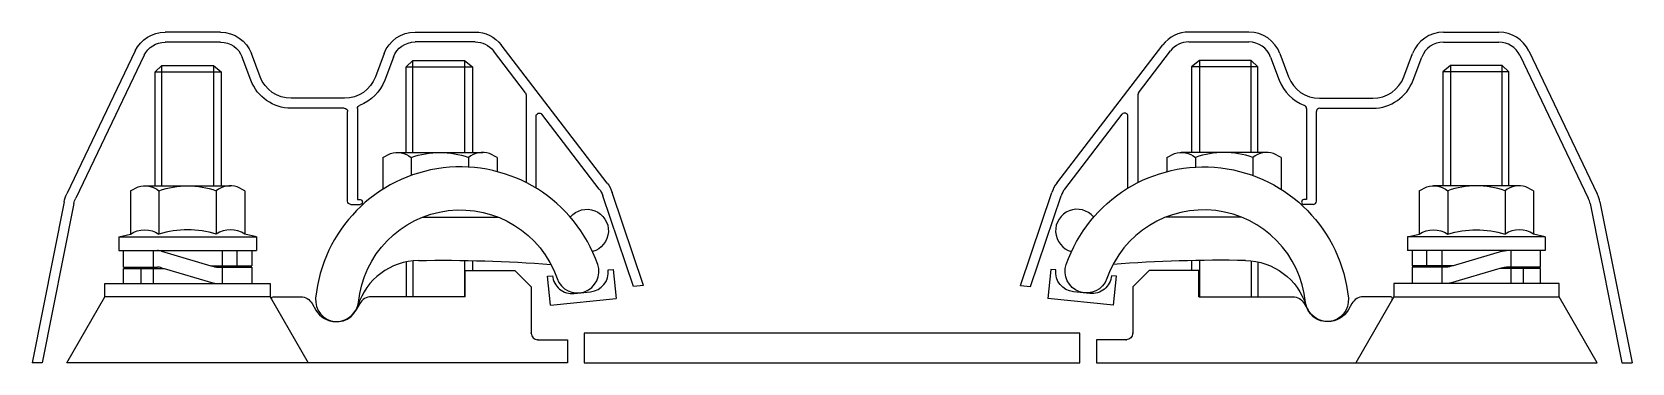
# Model space of a CAD drawing. Header units: metres. Extents: x -0.24 to 1.71, y 0 to 0.1.
# Drawn here: x 1.2279 to 1.712, y 0 to 0.1001 of the extents above.
import ezdxf

# ---------------------------------------------------------------- set-up
doc = ezdxf.new("R2010")
doc.units = ezdxf.units.M
doc.header["$MEASUREMENT"] = 0

msp = doc.modelspace()

# ---------------------------------------------------------------- linework, layer by layer
for p, q in [((1.284931783676739, 0.1000610915722558), (1.268149611470474, 0.1000510457075667)), ((1.284933579972413, 0.09706028396780603), (1.268151407766148, 0.09705023808809929)), ((1.343807638303822, 0.1000963348916266), (1.361945698000929, 0.1001071924165823)), ((1.361947494295665, 0.09710638479711488), (1.343809434599497, 0.09709552729469724)), ((1.57793778571183, 0.09710638479711488), (1.596075845407998, 0.09709552729469724)), ((1.596077641703673, 0.1000963348916266), (1.577939582006566, 0.1001071924165823)), ((1.654951700035082, 0.09706028396780603), (1.671733872241347, 0.09705023808809929)), ((1.654953496330756, 0.1000610915722558), (1.671735668537021, 0.1000510457075667)), ((1.259135350581035, 0.09437143126602751), (1.23842254532858, 0.05115345813898603)), ((1.261841425142039, 0.09307450799329672), (1.241128619891461, 0.04985653484371724)), ((1.294130707868157, 0.08549806729453849), (1.291492368321917, 0.09252084978407948)), ((1.296939820864725, 0.08655340311453912), (1.294301481320362, 0.0935761856040801)), ((1.334445711151059, 0.09360021610043477), (1.331815781223022, 0.08657427999690408)), ((1.337256085593032, 0.09254824413484894), (1.334626155664995, 0.08552230803132989)), ((1.377191494407959, 0.08173854949617526), (1.367507780005064, 0.09436551181485411)), ((1.401911683842657, 0.05443602027284215), (1.369888963298863, 0.09619165957297665)), ((1.537973596164838, 0.05443602027284215), (1.569996316708632, 0.09619165957297665)), ((1.562693785599536, 0.08173854949617526), (1.572377500002431, 0.09436551181485411)), ((1.602629194414464, 0.09254824413484894), (1.6052591243425, 0.08552230803132989)), ((1.605439568856436, 0.09360021610043477), (1.608069498784473, 0.08657427999690408)), ((1.642945459142771, 0.08655340311453912), (1.645583798687133, 0.0935761856040801)), ((1.645754572139338, 0.08549806729453849), (1.648392911685578, 0.09252084978407948)), ((1.678043854865456, 0.09307450799329672), (1.698756660116034, 0.04985653484371724)), ((1.68074992942646, 0.09437143126602751), (1.701462734678915, 0.05115345813898603)), ((1.265175185588721, 0.08803333333332558), (1.267141852255388, 0.09000000000000001)), ((1.265175185588721, 0.08803333333332558), (1.285175185588721, 0.08803333333332558)), ((1.265175185588721, 0.05358333306224086), (1.265175185588721, 0.08803333333332558)), ((1.267141852255388, 0.05358333306224086), (1.267141852255388, 0.09000000000000001)), ((1.267141852255388, 0.09000000000000001), (1.282836248488128, 0.09000000000000001)), ((1.282836248488128, 0.09000000000000001), (1.285175185588721, 0.08803333333332558)), ((1.282836248488128, 0.09000000000000001), (1.282836248488128, 0.05358333306224086)), ((1.285175185588721, 0.08803333333332558), (1.285175185588721, 0.05358333306224086)), ((1.341128775218848, 0.08956827398909954), (1.343095441885515, 0.09153494065577397)), ((1.341128775218848, 0.08956827398909954), (1.361128775218848, 0.08956827398909954)), ((1.341128775218848, 0.06367984125815565), (1.341128775218848, 0.08956827398909954)), ((1.343095441885515, 0.06367984125815565), (1.343095441885515, 0.09153494065577397)), ((1.343095441885515, 0.09153494065577397), (1.358789838118255, 0.09153494065577397)), ((1.358789838118255, 0.09153494065577397), (1.361128775218848, 0.08956827398909954)), ((1.358789838118255, 0.09153494065577397), (1.358789838118255, 0.06367984125815565)), ((1.361128775218848, 0.08956827398909954), (1.361128775218848, 0.06367984125815565)), ((1.58109544188924, 0.09153494065577397), (1.578756504788647, 0.08956827398909954)), ((1.598756504788647, 0.08956827398909954), (1.578756504788647, 0.08956827398909954)), ((1.578756504788647, 0.08956827398909954), (1.578756504788647, 0.06367984125815565)), ((1.58109544188924, 0.09153494065577397), (1.58109544188924, 0.06367984125815565)), ((1.59678983812198, 0.09153494065577397), (1.58109544188924, 0.09153494065577397)), ((1.598756504788647, 0.08956827398909954), (1.59678983812198, 0.09153494065577397)), ((1.59678983812198, 0.06367984125815565), (1.59678983812198, 0.09153494065577397)), ((1.598756504788647, 0.06367984125815565), (1.598756504788647, 0.08956827398909954)), ((1.657049031519368, 0.09000000000000001), (1.654710094418774, 0.08803333333332558)), ((1.674710094418774, 0.08803333333332558), (1.654710094418774, 0.08803333333332558)), ((1.654710094418774, 0.08803333333332558), (1.654710094418774, 0.05358333306224086)), ((1.657049031519368, 0.09000000000000001), (1.657049031519368, 0.05358333306224086)), ((1.672743427752107, 0.09000000000000001), (1.657049031519368, 0.09000000000000001)), ((1.674710094418774, 0.08803333333332558), (1.672743427752107, 0.09000000000000001)), ((1.672743427752107, 0.05358333306224086), (1.672743427752107, 0.09000000000000001)), ((1.674710094418774, 0.05358333306224086), (1.674710094418774, 0.08803333333332558)), ((1.322453854072136, 0.08007816122072982), (1.306309518509286, 0.08006849715387217)), ((1.377398035845466, 0.08113043233763892), (1.377413945548288, 0.05455241824429249)), ((1.562487244162029, 0.08113043233763892), (1.562471334459207, 0.05455241824429249)), ((1.61743142593536, 0.08007816122072982), (1.633575761498209, 0.08006849715387217)), ((1.322385636206683, 0.07707731169589097), (1.306311314804023, 0.07706768953440478)), ((1.32340275076595, 0.04893683507859242), (1.323386504173702, 0.07607764125525719)), ((1.326386774835987, 0.0769764330338454), (1.32640325899091, 0.04943876597688068)), ((1.38041575538667, 0.05287993333580671), (1.380402752058203, 0.0746026935657952)), ((1.399530500549797, 0.0526098724996904), (1.382196749026475, 0.07521200824601111)), ((1.540354779457698, 0.0526098724996904), (1.55768853098102, 0.07521200824601111)), ((1.559469524620826, 0.05287993333580671), (1.559482527949292, 0.0746026935657952)), ((1.613498505171508, 0.0769764330338454), (1.613482021016585, 0.04943876597688068)), ((1.616482529241545, 0.04893683507859242), (1.616498775833794, 0.07607764125525719)), ((1.617499643800812, 0.07707731169589097), (1.633573965203473, 0.07706768953440478)), ((1.334003421188704, 0.06219393036566908), (1.336323929271411, 0.06338744646114065)), ((1.338333545467567, 0.06367984125815565), (1.364314418476136, 0.06367984125815565)), ((1.368644437344185, 0.06219393036566908), (1.366323929271411, 0.06338744646114065)), ((1.57124084266331, 0.06219393036566908), (1.573561350736084, 0.06338744646114065)), ((1.601551734539928, 0.06367984125815565), (1.575570861531359, 0.06367984125815565)), ((1.605881858818791, 0.06219393036566908), (1.603561350736084, 0.06338744646114065)), ((1.334003421188704, 0.06219393036566908), (1.334003421129881, 0.05249971617794363)), ((1.342663675220124, 0.06219393036566908), (1.342663675220124, 0.05672631578609581)), ((1.359984183312765, 0.06219393036566908), (1.359984183312765, 0.05923947039565537)), ((1.368644437344185, 0.06219393036566908), (1.368644437344185, 0.05787816218099325)), ((1.57124084266331, 0.06219393036566908), (1.57124084266331, 0.05787816218099325)), ((1.57990109669473, 0.06219393036566908), (1.57990109669473, 0.05923947039565537)), ((1.597221604787371, 0.06219393036566908), (1.597221604787371, 0.05672631578609581)), ((1.605881858818791, 0.06219393036566908), (1.605881858877614, 0.05249971617794363)), ((1.25766854228905, 0.05209742216975428), (1.259989050371758, 0.05329093826522585)), ((1.261998666567913, 0.05358333306224086), (1.287979539576483, 0.05358333306224086)), ((1.292309558444531, 0.05209742216975428), (1.289989050371758, 0.05329093826522585)), ((1.647575721562964, 0.05209742216975428), (1.649896229635737, 0.05329093826522585)), ((1.677886613439582, 0.05358333306224086), (1.651905740431012, 0.05358333306224086)), ((1.682216737718445, 0.05209742216975428), (1.679896229635737, 0.05329093826522585)), ((1.237633173090615, 0.04878619847032242), (1.227906301473267, -1.9479775801301e-10)), ((1.25766854228905, 0.05209742216975428), (1.257668542209578, 0.03899999972890364)), ((1.26632879632047, 0.05209742216975428), (1.26632879632047, 0.03899999972890364)), ((1.283649304413112, 0.05209742216975428), (1.283649304413112, 0.03899999972890364)), ((1.292309558444531, 0.05209742216975428), (1.292309558444531, 0.03899999972890364)), ((1.32640325899091, 0.04943876597688068), (1.327153460892959, 0.04943921504563187)), ((1.409879127971374, 0.02310987559800269), (1.400608883767735, 0.05058718863606919)), ((1.412942152127585, 0.02341802998611238), (1.403452231298598, 0.05154647188227391)), ((1.52694312787991, 0.02341802998611238), (1.536433048708897, 0.05154647188227391)), ((1.530006152036121, 0.02310987559800269), (1.53927639623976, 0.05058718863606919)), ((1.613482021016585, 0.04943876597688068), (1.612731819114536, 0.04943921504563187)), ((1.647575721562964, 0.05209742216975428), (1.647575721562964, 0.03899999972890364)), ((1.656235975594384, 0.05209742216975428), (1.656235975594384, 0.03899999972890364)), ((1.673556483687025, 0.05209742216975428), (1.673556483687025, 0.03899999972890364)), ((1.682216737718445, 0.05209742216975428), (1.682216737797918, 0.03899999972890364)), ((1.70225210691688, 0.04878619847032242), (1.711978978534229, -1.9479775801301e-10)), ((1.240576059324699, 0.04819945308917668), (1.230966536782454, 1.831668615341187e-06)), ((1.324403618733907, 0.04793716463794699), (1.327154359040796, 0.04793881124341861)), ((1.34601513908586, 0.04409650792481844), (1.369016500554837, 0.04409650792481844)), ((1.593870140921635, 0.04409650792481844), (1.570868779452658, 0.04409650792481844)), ((1.615481661273588, 0.04793716463794699), (1.612730920966699, 0.04793881124341861)), ((1.699309220682796, 0.04819945308917668), (1.708918743225042, 1.831668615341187e-06)), ((1.254155717038424, 0.03816666639556643), (1.25766854228905, 0.03899999972890364)), ((1.295822383705092, 0.03816666639556643), (1.292309558444531, 0.03899999972890364)), ((1.644062896302404, 0.03816666639556643), (1.647575721562964, 0.03899999972890364)), ((1.685729562969071, 0.03816666639556643), (1.682216737718445, 0.03899999972890364)), ((1.254155717038424, 0.03816666639556643), (1.295822383705092, 0.03816666639556643)), ((1.254155717038424, 0.03816666639556643), (1.254155717038424, 0.03399999972890364)), ((1.254155717038424, 0.03399999972890364), (1.295822383705092, 0.03399999972890364)), ((1.255572383715025, 0.02899999972890364), (1.255572383715025, 0.03399999972890364)), ((1.264572383705092, 0.03399999972890364), (1.264572383705092, 0.02899999972890364)), ((1.285405717038424, 0.03399999972890364), (1.285405717038424, 0.02941666639556643)), ((1.289956600381247, 0.02941666639556643), (1.289956600381247, 0.03399999972890364)), ((1.294405717038424, 0.03399999972890364), (1.294405717038424, 0.02941666639556643)), ((1.295822383705092, 0.03816666639556643), (1.295822383705092, 0.03399999972890364)), ((1.685729562969071, 0.03816666639556643), (1.644062896302404, 0.03816666639556643)), ((1.644062896302404, 0.03816666639556643), (1.644062896302404, 0.03399999972890364)), ((1.685729562969071, 0.03399999972890364), (1.644062896302404, 0.03399999972890364)), ((1.645479562969071, 0.03399999972890364), (1.645479562969071, 0.02941666639556643)), ((1.649928679626248, 0.02941666639556643), (1.649928679626248, 0.03399999972890364)), ((1.654479562969071, 0.03399999972890364), (1.654479562969071, 0.02941666639556643)), ((1.675312896302404, 0.03399999972890364), (1.675312896302404, 0.02899999972890364)), ((1.68431289629247, 0.02899999972890364), (1.68431289629247, 0.03399999972890364)), ((1.685729562969071, 0.03816666639556643), (1.685729562969071, 0.03399999972890364)), ((1.267100300374937, 0.03382941640128848), (1.28204443371625, 0.02941666639556643)), ((1.28204443371625, 0.02941666639556643), (1.289956600381247, 0.02941666639556643)), ((1.28204443371625, 0.02941666639556643), (1.282877800378514, 0.02917054967791774)), ((1.289956600381247, 0.02941666639556643), (1.294405717038424, 0.02941666639556643)), ((1.341128775218848, 0.03059923598446185), (1.341128775218848, 0.02)), ((1.343095441885515, 0.03090901071471162), (1.343095441885515, 0.02)), ((1.358789838118255, 0.03101669004468713), (1.358789838118255, 0.02)), ((1.361128775218848, 0.03097315469840542), (1.361128775218848, 0.028)), ((1.578756504788647, 0.03097315469840542), (1.578756504788647, 0.028)), ((1.58109544188924, 0.03101669004468713), (1.58109544188924, 0.02)), ((1.59678983812198, 0.03090901071471162), (1.59678983812198, 0.02)), ((1.598756504788647, 0.03059923598446185), (1.598756504788647, 0.02)), ((1.649928679626248, 0.02941666639556643), (1.645479562969071, 0.02941666639556643)), ((1.657840846291246, 0.02941666639556643), (1.649928679626248, 0.02941666639556643)), ((1.657840846291246, 0.02941666639556643), (1.657007479628982, 0.02917054967791774)), ((1.672784979632558, 0.03382941640128848), (1.657840846291246, 0.02941666639556643)), ((1.255572383715025, 0.02899999972890364), (1.265920350376082, 0.02899999972890364)), ((1.255572383715025, 0.02399999972890364), (1.255572383715025, 0.02858333306224085)), ((1.255572383715025, 0.02858333306224085), (1.260858800374778, 0.02858333306224085)), ((1.260858800374778, 0.02858333306224085), (1.260858800374778, 0.02399999972890364)), ((1.260858800374778, 0.02858333306224085), (1.267933717045498, 0.02858333306224085)), ((1.264572383705092, 0.02858333306224085), (1.264572383705092, 0.02399999972890364)), ((1.267100300374937, 0.02882941640128847), (1.267933717045498, 0.02858333306224085)), ((1.267933717045498, 0.02858333306224085), (1.282877800378514, 0.02417054967791774)), ((1.284057800385666, 0.02899999972890364), (1.294405717038424, 0.02899999972890364)), ((1.285405717038424, 0.02899999972890364), (1.285405717038424, 0.02399999972890364)), ((1.294405717038424, 0.02899999972890364), (1.294405717038424, 0.02399999972890364)), ((1.35894264001239, 0.02), (1.35894264000005, 0.028)), ((1.35894264000005, 0.028), (1.373942640001885, 0.028)), ((1.373942640001885, 0.028), (1.378942640001885, 0.023)), ((1.383862202934762, 0.02624334764800733), (1.385354318575402, 0.02639694091997808)), ((1.384764050998922, 0.01748214116458548), (1.383862202934763, 0.02624334764800733)), ((1.402264962689421, 0.02813766367960489), (1.403757078330061, 0.02829125695157563)), ((1.403757078330061, 0.02829125695157563), (1.404664878867156, 0.01947222392797703)), ((1.536128201677434, 0.02829125695157563), (1.53522040114034, 0.01947222392797703)), ((1.537620317318074, 0.02813766367960489), (1.536128201677434, 0.02829125695157563)), ((1.556023077072734, 0.02624334764800733), (1.554530961432093, 0.02639694091997808)), ((1.555121229008573, 0.01748214116458548), (1.556023077072732, 0.02624334764800733)), ((1.56594264000561, 0.028), (1.56094264000561, 0.023)), ((1.580942640007445, 0.028), (1.56594264000561, 0.028)), ((1.580942639995105, 0.02), (1.580942640007445, 0.028)), ((1.655827479621829, 0.02899999972890364), (1.645479562969071, 0.02899999972890364)), ((1.645479562969071, 0.02899999972890364), (1.645479562969071, 0.02399999972890364)), ((1.654479562969071, 0.02899999972890364), (1.654479562969071, 0.02399999972890364)), ((1.671951562961997, 0.02858333306224085), (1.657007479628982, 0.02417054967791774)), ((1.672784979632558, 0.02882941640128847), (1.671951562961997, 0.02858333306224085)), ((1.679026479632717, 0.02858333306224085), (1.671951562961997, 0.02858333306224085)), ((1.68431289629247, 0.02899999972890364), (1.673964929631414, 0.02899999972890364)), ((1.675312896302404, 0.02858333306224085), (1.675312896302404, 0.02399999972890364)), ((1.68431289629247, 0.02858333306224085), (1.679026479632717, 0.02858333306224085)), ((1.679026479632717, 0.02858333306224085), (1.679026479632717, 0.02399999972890364)), ((1.68431289629247, 0.02399999972890364), (1.68431289629247, 0.02858333306224085)), ((1.238489050483767, 0), (1.249989050349822, 0.01999999976705294)), ((1.249989050371758, 0.01999999972890364), (1.249989050371758, 0.02399999972890364)), ((1.249989050371758, 0.02399999972890364), (1.299989050371758, 0.02399999972890364)), ((1.299989050393694, 0.01999999976705294), (1.249989050349822, 0.01999999976705294)), ((1.299989050371758, 0.02399999972890364), (1.299989050371758, 0.01999999972890364)), ((1.299989050393694, 0.01999999976705294), (1.311489050259749, 0)), ((1.300853886718861, 0.02), (1.309180244214646, 0.02)), ((1.35894264001239, 0.02), (1.330542204208485, 0.02)), ((1.378942640001885, 0.023), (1.378942640001885, 0.009000000000000001)), ((1.384764050998922, 0.01748214116458548), (1.404664878867156, 0.01947222392797703)), ((1.39193715395019, 0.02104285102828872), (1.396910872808143, 0.02155482831747504)), ((1.412942152127585, 0.02341802998611238), (1.409879127971374, 0.02310987559800269)), ((1.52694312787991, 0.02341802998611238), (1.530006152036121, 0.02310987559800269)), ((1.555121229008573, 0.01748214116458548), (1.53522040114034, 0.01947222392797703)), ((1.547948126057306, 0.02104285102828872), (1.542974407199352, 0.02155482831747504)), ((1.56094264000561, 0.023), (1.56094264000561, 0.009000000000000001)), ((1.580942639995105, 0.02), (1.60934307579901, 0.02)), ((1.639896229613802, 0.01999999976705294), (1.628396229747746, 0)), ((1.639031393288634, 0.02), (1.630705035792849, 0.02)), ((1.689896229635737, 0.02399999972890364), (1.639896229635737, 0.02399999972890364)), ((1.639896229635737, 0.02399999972890364), (1.639896229635737, 0.01999999972890364)), ((1.639896229613802, 0.01999999976705294), (1.689896229657673, 0.01999999976705294)), ((1.689896229635737, 0.01999999972890364), (1.689896229635737, 0.02399999972890364)), ((1.701396229523728, 0), (1.689896229657673, 0.01999999976705294)), ((1.312644345862977, 0.01799999998445856), (1.313789094777218, 0.01601723678108538)), ((1.327078128512017, 0.01799999998445856), (1.325924109799973, 0.01600116594830761)), ((1.612807151495478, 0.01799999998445856), (1.613961170207522, 0.01600116594830761)), ((1.627240934144519, 0.01799999998445856), (1.626096185230277, 0.01601723678108538)), ((1.380942640001885, 0.007), (1.389942640001885, 0.007)), ((1.389942640001885, 0.007), (1.389942640001885, 0)), ((1.55894264000561, 0.007), (1.54994264000561, 0.007)), ((1.54994264000561, 0.007), (1.54994264000561, 0)), ((1.230966536782454, 1.831668615341187e-06), (1.227906301473267, -1.9479775801301e-10)), ((1.311489050371758, 0), (1.238489050371758, -1.9479775801301e-10)), ((1.311489050259749, 0), (1.238489050483767, 0)), ((1.389942640001885, 0), (1.311489050371758, 0)), ((1.54994264000561, 0), (1.628396229635737, 0)), ((1.628396229635737, 0), (1.701396229635737, -1.9479775801301e-10)), ((1.628396229747746, 0), (1.701396229523728, 0)), ((1.708918743225042, 1.831668615341187e-06), (1.711978978534229, -1.9479775801301e-10))]:
    msp.add_line(p, q)
at = {"flags": 128}
for points in [[(1.313726626206749, 0.01961068237581121, 0.9999840958381686), (1.326664356751469, 0.0183398053260676, -0.8034795758930492), (1.386780039215533, 0.02553644273440698, 0.9999997645765569), (1.399052129787527, 0.02982547445801201, 0.8034776427597413), (1.313726666648375, 0.01961109397401832)], [(1.626158653800746, 0.01961068237581121, -0.9999840958381686), (1.613220923256026, 0.01833980532606759, 0.8034795758930492), (1.553105240791962, 0.02553644273440698, -0.9999997645765569), (1.540833150219968, 0.02982547445801201, -0.8034776427597413), (1.626158613359121, 0.01961109397401833)]]:
    msp.add_lwpolyline(points, format="xyb", dxfattribs=at)
msp.add_lwpolyline([(1.394942639994435, 0), (1.544942640003748, 0), (1.544948097379247, 0.009000000000011643), (1.394948097369934, 0.009000000000011643)], close=True, dxfattribs=at)
at = {"extrusion": (0, 0, -1)}
for centre, radius, start, end in [((-1.268155599121158, 0.09004835368524074), 0.01000269381308582, 25.60670829905766, 89.96570252852213), ((-1.268155599121158, 0.09004835368524074), 0.007001885668529825, 25.60670828124159, 89.96570253076156), ((-1.284937771327423, 0.09005839954992989), 0.01000269381355473, 89.96570252852213, 159.4096573294129), ((-1.284937771327423, 0.09005839954992989), 0.007001885674704954, 89.96570253083459, 159.4096573639338), ((-1.343813625953568, 0.09009364286931232), 0.0100026938169614, 20.52174774172751, 89.96570253388377), ((-1.343813625953568, 0.09009364286931232), 0.007001885671523047, 20.5217477558226, 89.96570253849406), ((-1.361951685650675, 0.09010450037172996), 0.01000269383591249, 89.96570252859878, 142.515124295647), ((-1.361951685650675, 0.09010450037172996), 0.007001885682157542, 89.96570253087108, 142.5151242829851), ((-1.306303530858602, 0.09007118917618646), 0.01300350196730968, 269.9657025273162, 339.4096573108247), ((-1.306303530858602, 0.09007118917618646), 0.01000269381355473, 269.9657025285222, 339.4096573312895), ((-1.32244786642239, 0.09008085323553533), 0.01000269381608895, 200.5217477435982, 269.9657025284965), ((-1.32244786642239, 0.09008085323553533), 0.0130035019615273, 200.5217477355768, 249.3472440843728), ((-1.327387044039346, 0.076977031794691), 0.001000269383031245, 359.9657026299653, 69.3472441272146), ((-1.376397766642107, 0.08112983357679332), 0.001000269382107429, 142.5151243684884, 179.9657026299333), ((-1.322386234972221, 0.07607704249441158), 0.001000269382100787, 89.9657025232116, 179.9657026299013), ((-1.381403021260623, 0.07460329232664081), 0.001000269381168099, 359.9657026299013, 142.5151243684884), ((-1.338333548209381, 0.05662762472830946), 0.007052216533634362, 73.44337866843757, 127.8799744441094), ((-1.351323929251544, 0.03769984147750075), 0.02597999977623523, 70.52818497005345, 109.4718150442085), ((-1.575570969683987, 0.05662762472830946), 0.007052216533634364, 73.44337866843755, 127.8799744441094), ((-1.261998669309727, 0.04653111653239467), 0.007052216533634362, 73.44337866843757, 127.8799744441094), ((-1.274989050351889, 0.02760333328158595), 0.02597999977623523, 70.52818497005345, 109.4718150442085), ((-1.393974406195408, 0.04834886107158382), 0.01000269382127427, 142.5151242617729, 161.3567306180427), ((-1.65190584858364, 0.04653111653239467), 0.007052216533634364, 73.44337866843757, 127.8799744441094), ((-1.247442793868703, 0.04683038053566124), 0.01000269381748776, 11.27563502857563, 25.6067084122391), ((-1.247442793868703, 0.04683038053566124), 0.007001885671801996, 11.27563504172938, 25.60670828453618), ((-1.32440301996837, 0.04893743383942638), 0.001000269382100787, 269.9657025232116, 359.9657026299333), ((-1.327153909966409, 0.04868901315203403), 0.0007502020291227256, 89.96570255844478, 269.9657024879784), ((-1.393974406195408, 0.04834886107158382), 0.007001885669577487, 142.5151243360156, 161.3567306134828), ((-1.395801700992535, 0.0400013716978021), 0.00650000000000001, 39.3052411938382, 255.0544958506418), ((-1.261998669309727, 0.03212500386149623), 0.008124996516480715, 57.79575700200117, 122.2042429440857), ((-1.65190584858364, 0.03212500386149623), 0.00812499651648071, 57.79575700200117, 122.2042429440857), ((-1.664896229655606, 0.009624999728903641), 0.0306250000188165, 73.57357858283923, 106.4264213751797), ((-1.673964938413165, 0.029833325114951), 0.004166666666666044, 73.54895, 90), ((-1.351879405219506, -0.4030978982645087), 0.434169586527791, 89.06564682092441, 94.36358049880592), ((-1.594738468681994, 0.01148770745219663), 0.01952934041368993, 91.01906127652427, 162.7625585366776), ((-1.655827471843423, 0.03316665844828822), 0.004166666666666771, 253.54895, 270.0000000000001), ((-1.5435887799461, 0.02752329094432062), 0.006000000000000001, 275.8771283628085, 5.877128334585481), ((-1.548562498804054, 0.02701131365513429), 0.005999999999999993, 185.8771283345572, 275.8771283627835), ((-1.673964938413165, 0.024833325114951), 0.004166666666666044, 73.54895, 90), ((-1.300853886718861, 0.0195), 0.0004999999999999997, 330.1023792800085, 90), ((-1.309180244214646, 0.016), 0.003999999999999997, 90.00000000000001, 150.0000002569459), ((-1.655827471843423, 0.02816665844828822), 0.004166666666669462, 253.54895, 270.0000000000001), ((-1.620024055789969, 0.0195), 0.007, 210.0000000232181, 330.0001415213941), ((-1.55894264000561, 0.009000000000000001), 0.002, 180, 270)]:
    msp.add_arc(centre, radius, start, end, dxfattribs=at)
for centre, radius, start, end in [((1.57793359435682, 0.09010450037172996), 0.01000269383591249, 89.96570252859878, 142.515124295647), ((1.57793359435682, 0.09010450037172996), 0.007001885682157542, 89.96570253087108, 142.5151242829851), ((1.596071654053927, 0.09009364286931232), 0.007001885671523047, 20.5217477558226, 89.96570253849406), ((1.596071654053927, 0.09009364286931232), 0.0100026938169614, 20.52174774172751, 89.96570253388377), ((1.654947508680072, 0.09005839954992989), 0.01000269381355473, 89.96570252852213, 159.4096573294129), ((1.654947508680072, 0.09005839954992989), 0.007001885674704954, 89.96570253083459, 159.4096573639338), ((1.671729680886337, 0.09004835368524074), 0.007001885668529825, 25.60670828124159, 89.96570253076156), ((1.671729680886337, 0.09004835368524074), 0.01000269381308582, 25.60670829905766, 89.96570252852213), ((1.617437413585105, 0.09008085323553533), 0.0130035019615273, 200.5217477355768, 249.3472440843728), ((1.617437413585105, 0.09008085323553533), 0.01000269381608895, 200.5217477435982, 269.9657025284965), ((1.633581749148893, 0.09007118917618646), 0.01300350196730968, 269.9657025273162, 339.4096573108247), ((1.633581749148893, 0.09007118917618646), 0.01000269381355473, 269.9657025285222, 339.4096573312895), ((1.563487513365388, 0.08112983357679332), 0.001000269382107429, 142.5151243684884, 179.9657026299333), ((1.612498235968149, 0.076977031794691), 0.001000269383031245, 359.9657026299653, 69.3472441272146), ((1.558482258746872, 0.07460329232664081), 0.001000269381168099, 359.9657026299013, 142.5151243684884), ((1.617499045035274, 0.07607704249441158), 0.001000269382100787, 89.9657025232116, 179.9657026299013), ((1.364314310323508, 0.05662762472830946), 0.007052216533634363, 73.44337866843757, 127.8799744441094), ((1.588561350755952, 0.03769984147750075), 0.02597999977623523, 70.52818497005345, 109.4718150442085), ((1.601551731798115, 0.05662762472830946), 0.007052216533634362, 73.44337866843757, 127.8799744441094), ((1.287979431423855, 0.04653111653239467), 0.007052216533634363, 73.44337866843757, 127.8799744441094), ((1.545910873812087, 0.04834886107158382), 0.01000269382127427, 142.5151242617729, 161.3567306180427), ((1.664896229655606, 0.02760333328158595), 0.02597999977623523, 70.52818497005345, 109.4718150442085), ((1.677886610697768, 0.04653111653239467), 0.007052216533634362, 73.44337866843757, 127.8799744441094), ((1.545910873812087, 0.04834886107158382), 0.007001885669577487, 142.5151243360156, 161.3567306134828), ((1.612731370041087, 0.04868901315203403), 0.0007502020291227256, 89.96570255844478, 269.9657024879784), ((1.615482260039125, 0.04893743383942638), 0.001000269382100787, 269.9657025232116, 359.9657026299333), ((1.692442486138793, 0.04683038053566124), 0.007001885671801996, 11.27563504172938, 25.60670828453618), ((1.692442486138793, 0.04683038053566124), 0.01000269381748776, 11.27563502857563, 25.6067084122391), ((1.54408357901496, 0.0400013716978021), 0.00650000000000001, 39.3052411938382, 255.0544958506418), ((1.274989050351889, 0.009624999728903641), 0.0306250000188165, 73.57357858283923, 106.4264213751797), ((1.287979431423855, 0.03212500386149623), 0.00812499651648071, 57.79575700200117, 122.2042429440857), ((1.677886610697768, 0.03212500386149623), 0.008124996516480716, 57.79575700200117, 122.2042429440857), ((1.26592034159433, 0.029833325114951), 0.004166666666666044, 73.54895, 90), ((1.284057808164072, 0.03316665844828822), 0.004166666666666771, 253.54895, 270.0000000000001), ((1.345146811325501, 0.01148770745219663), 0.01952934041368993, 91.01906127652427, 162.7625585366776), ((1.588005874787989, -0.4030978982645087), 0.434169586527791, 89.06564682092441, 94.36358049880592), ((1.26592034159433, 0.024833325114951), 0.004166666666666044, 73.54895, 90), ((1.391322781203441, 0.02701131365513429), 0.005999999999999993, 185.8771283345572, 275.8771283627835), ((1.396296500061395, 0.02752329094432062), 0.006000000000000001, 275.8771283628085, 5.877128334585481), ((1.284057808164072, 0.02816665844828822), 0.004166666666669462, 253.54895, 270.0000000000001), ((1.630705035792849, 0.016), 0.003999999999999997, 90.00000000000001, 150.0000002569459), ((1.639031393288634, 0.0195), 0.0004999999999999997, 330.1023792800085, 90), ((1.319861224217526, 0.0195), 0.007, 210.0000000232181, 330.0001415213941), ((1.380942640001885, 0.009000000000000001), 0.002, 180, 270)]:
    msp.add_arc(centre, radius, start, end)
msp.add_ellipse((1.330542204208485, 0.016), major_axis=(0, 0.004), ratio=0.9999925084711572, start_param=0, end_param=1.047197555681151)
msp.add_ellipse((1.60934307579901, 0.016), major_axis=(0, 0.004), ratio=0.9999925084711572, start_param=0, end_param=1.047197555681151, dxfattribs=at)
for p in [(1.378942640001885, 0.009000000000000001), (1.380942640001885, 0.007), (1.55894264000561, 0.007), (1.56094264000561, 0.009000000000000001)]:
    msp.add_point(p)

doc.saveas('drawing.dxf')
